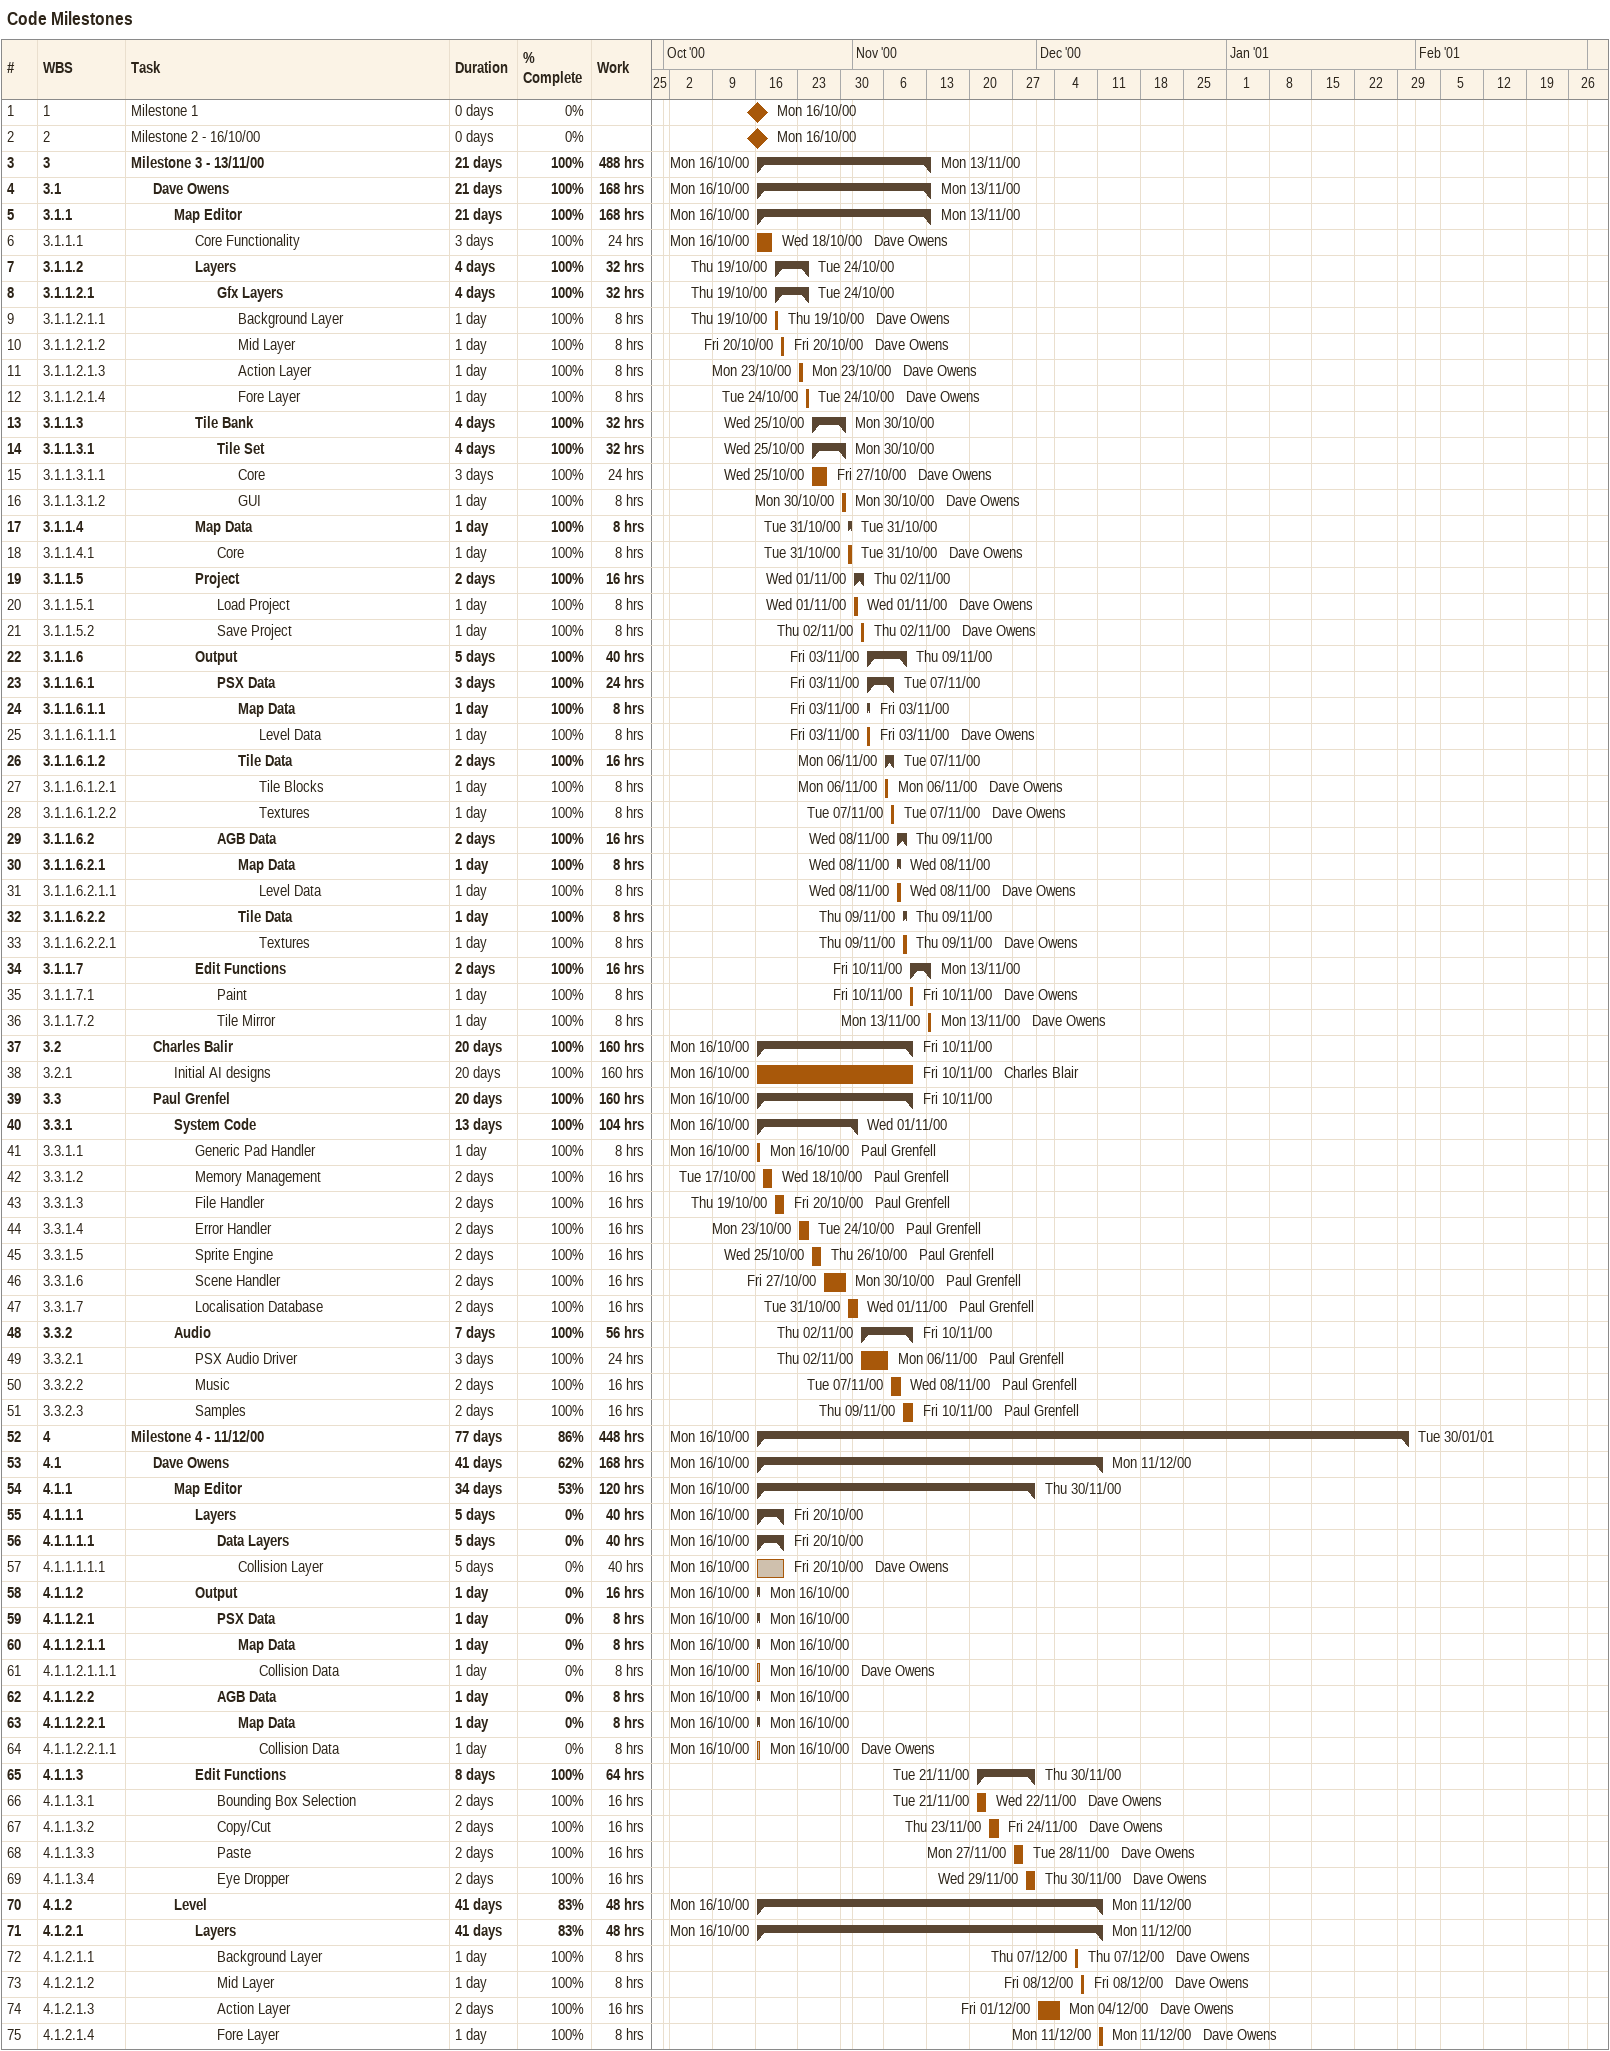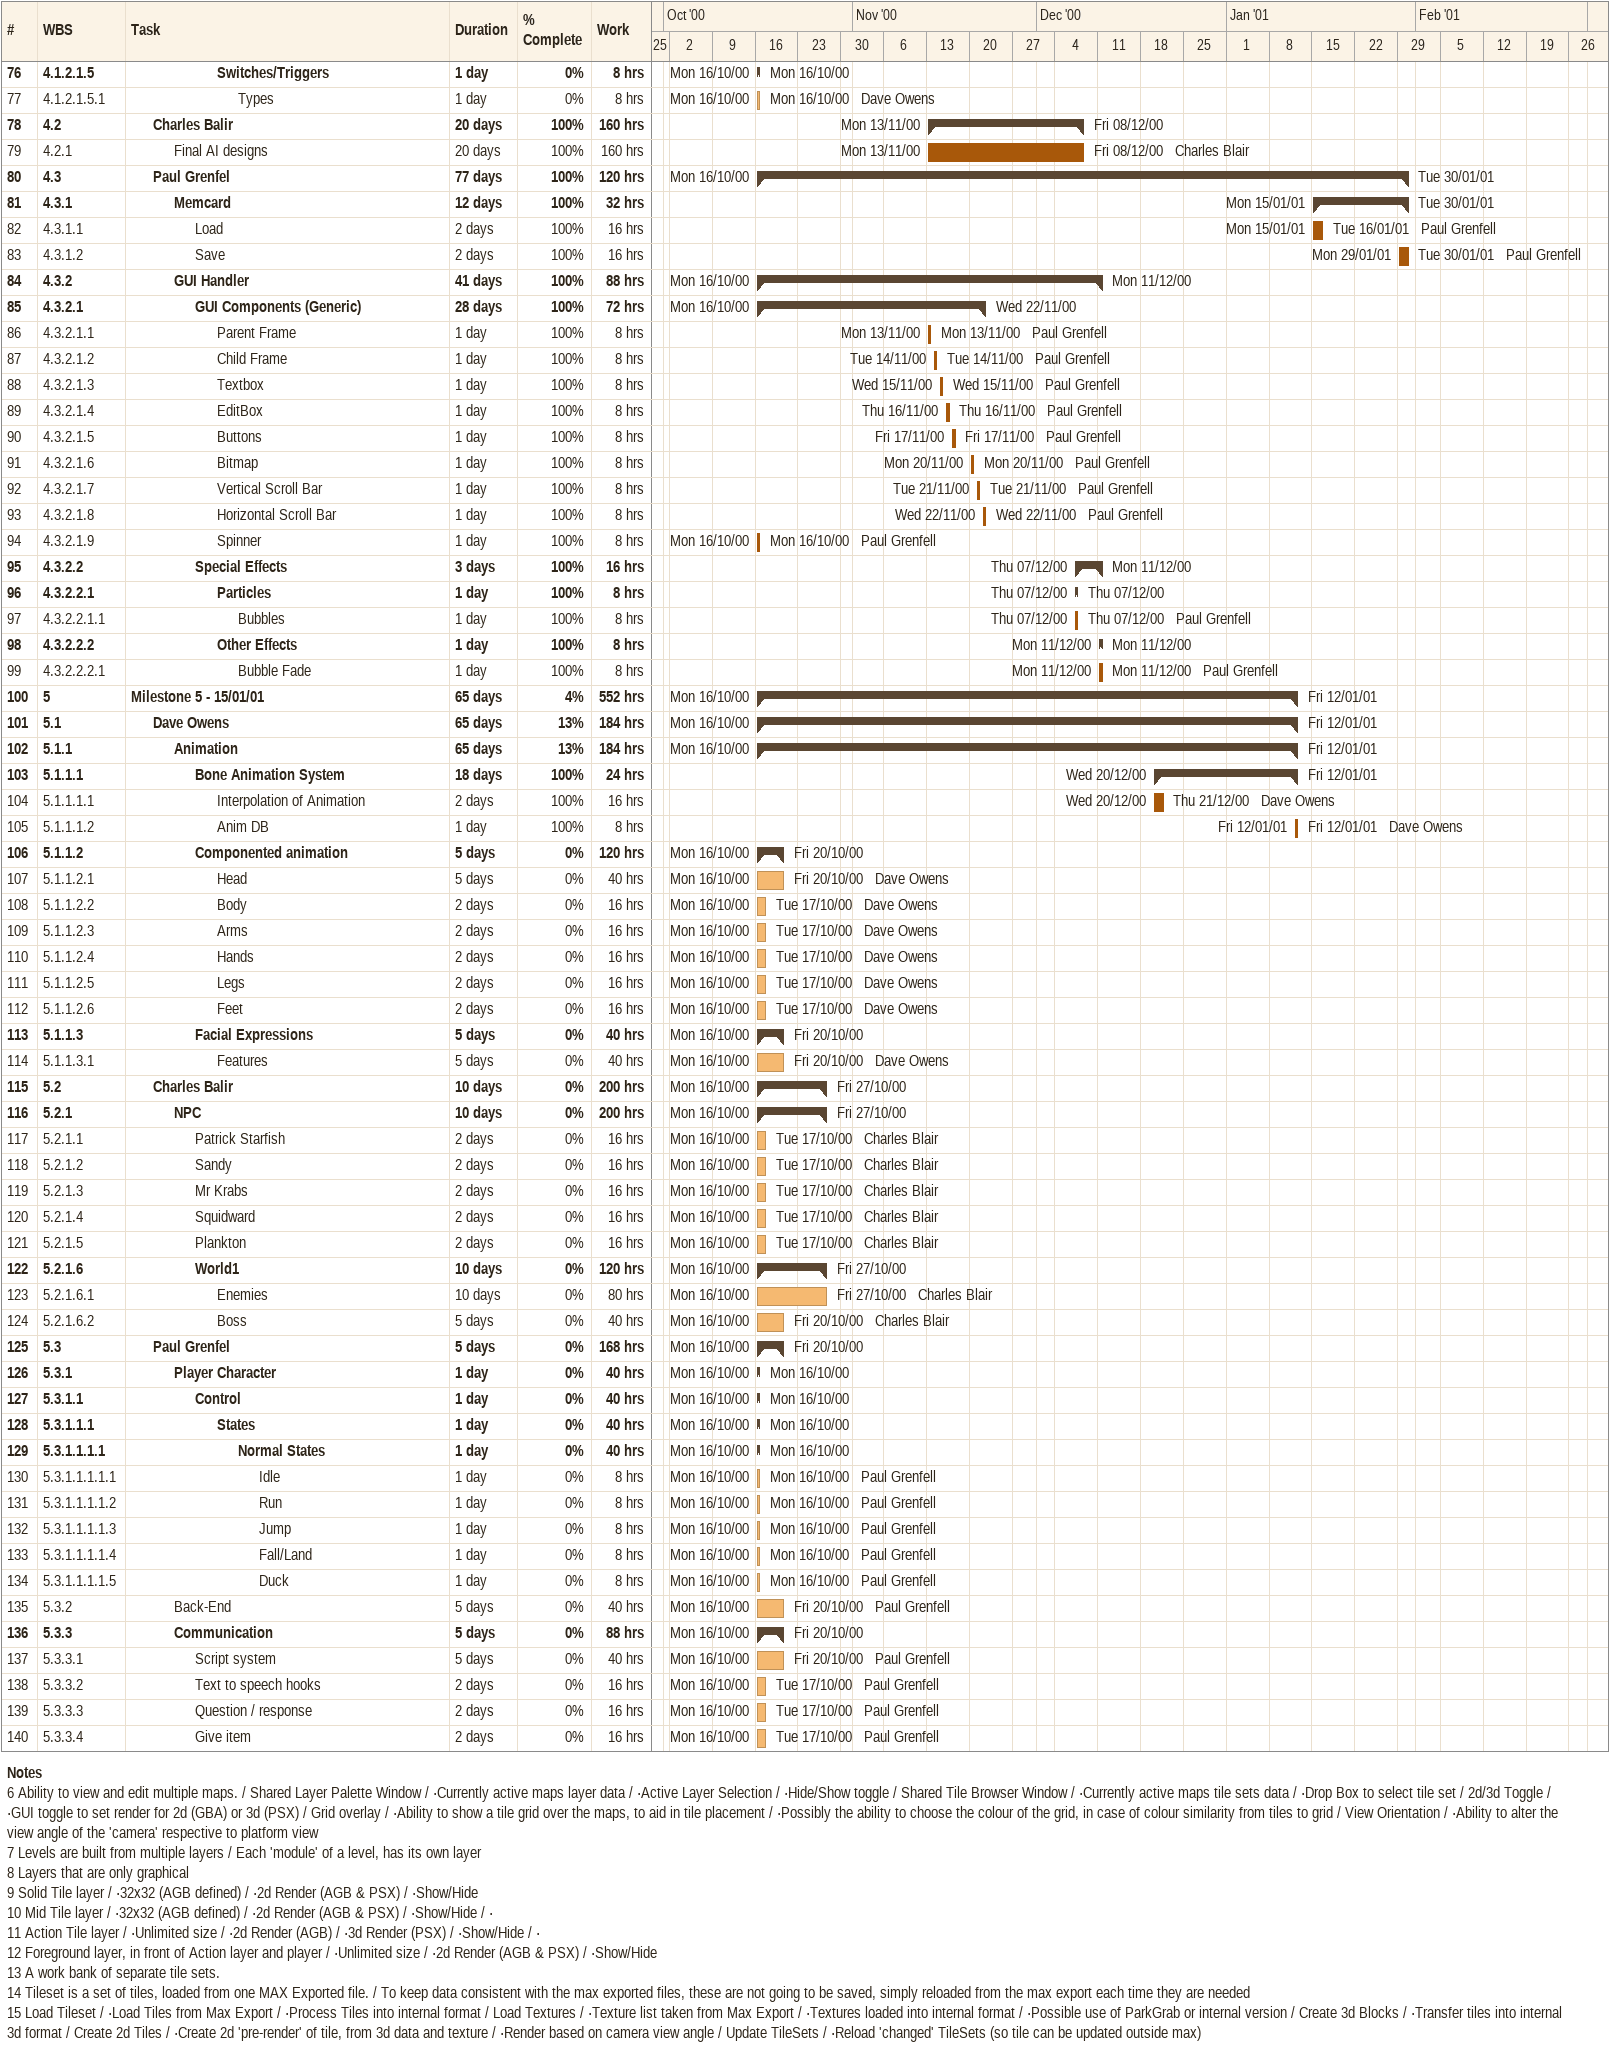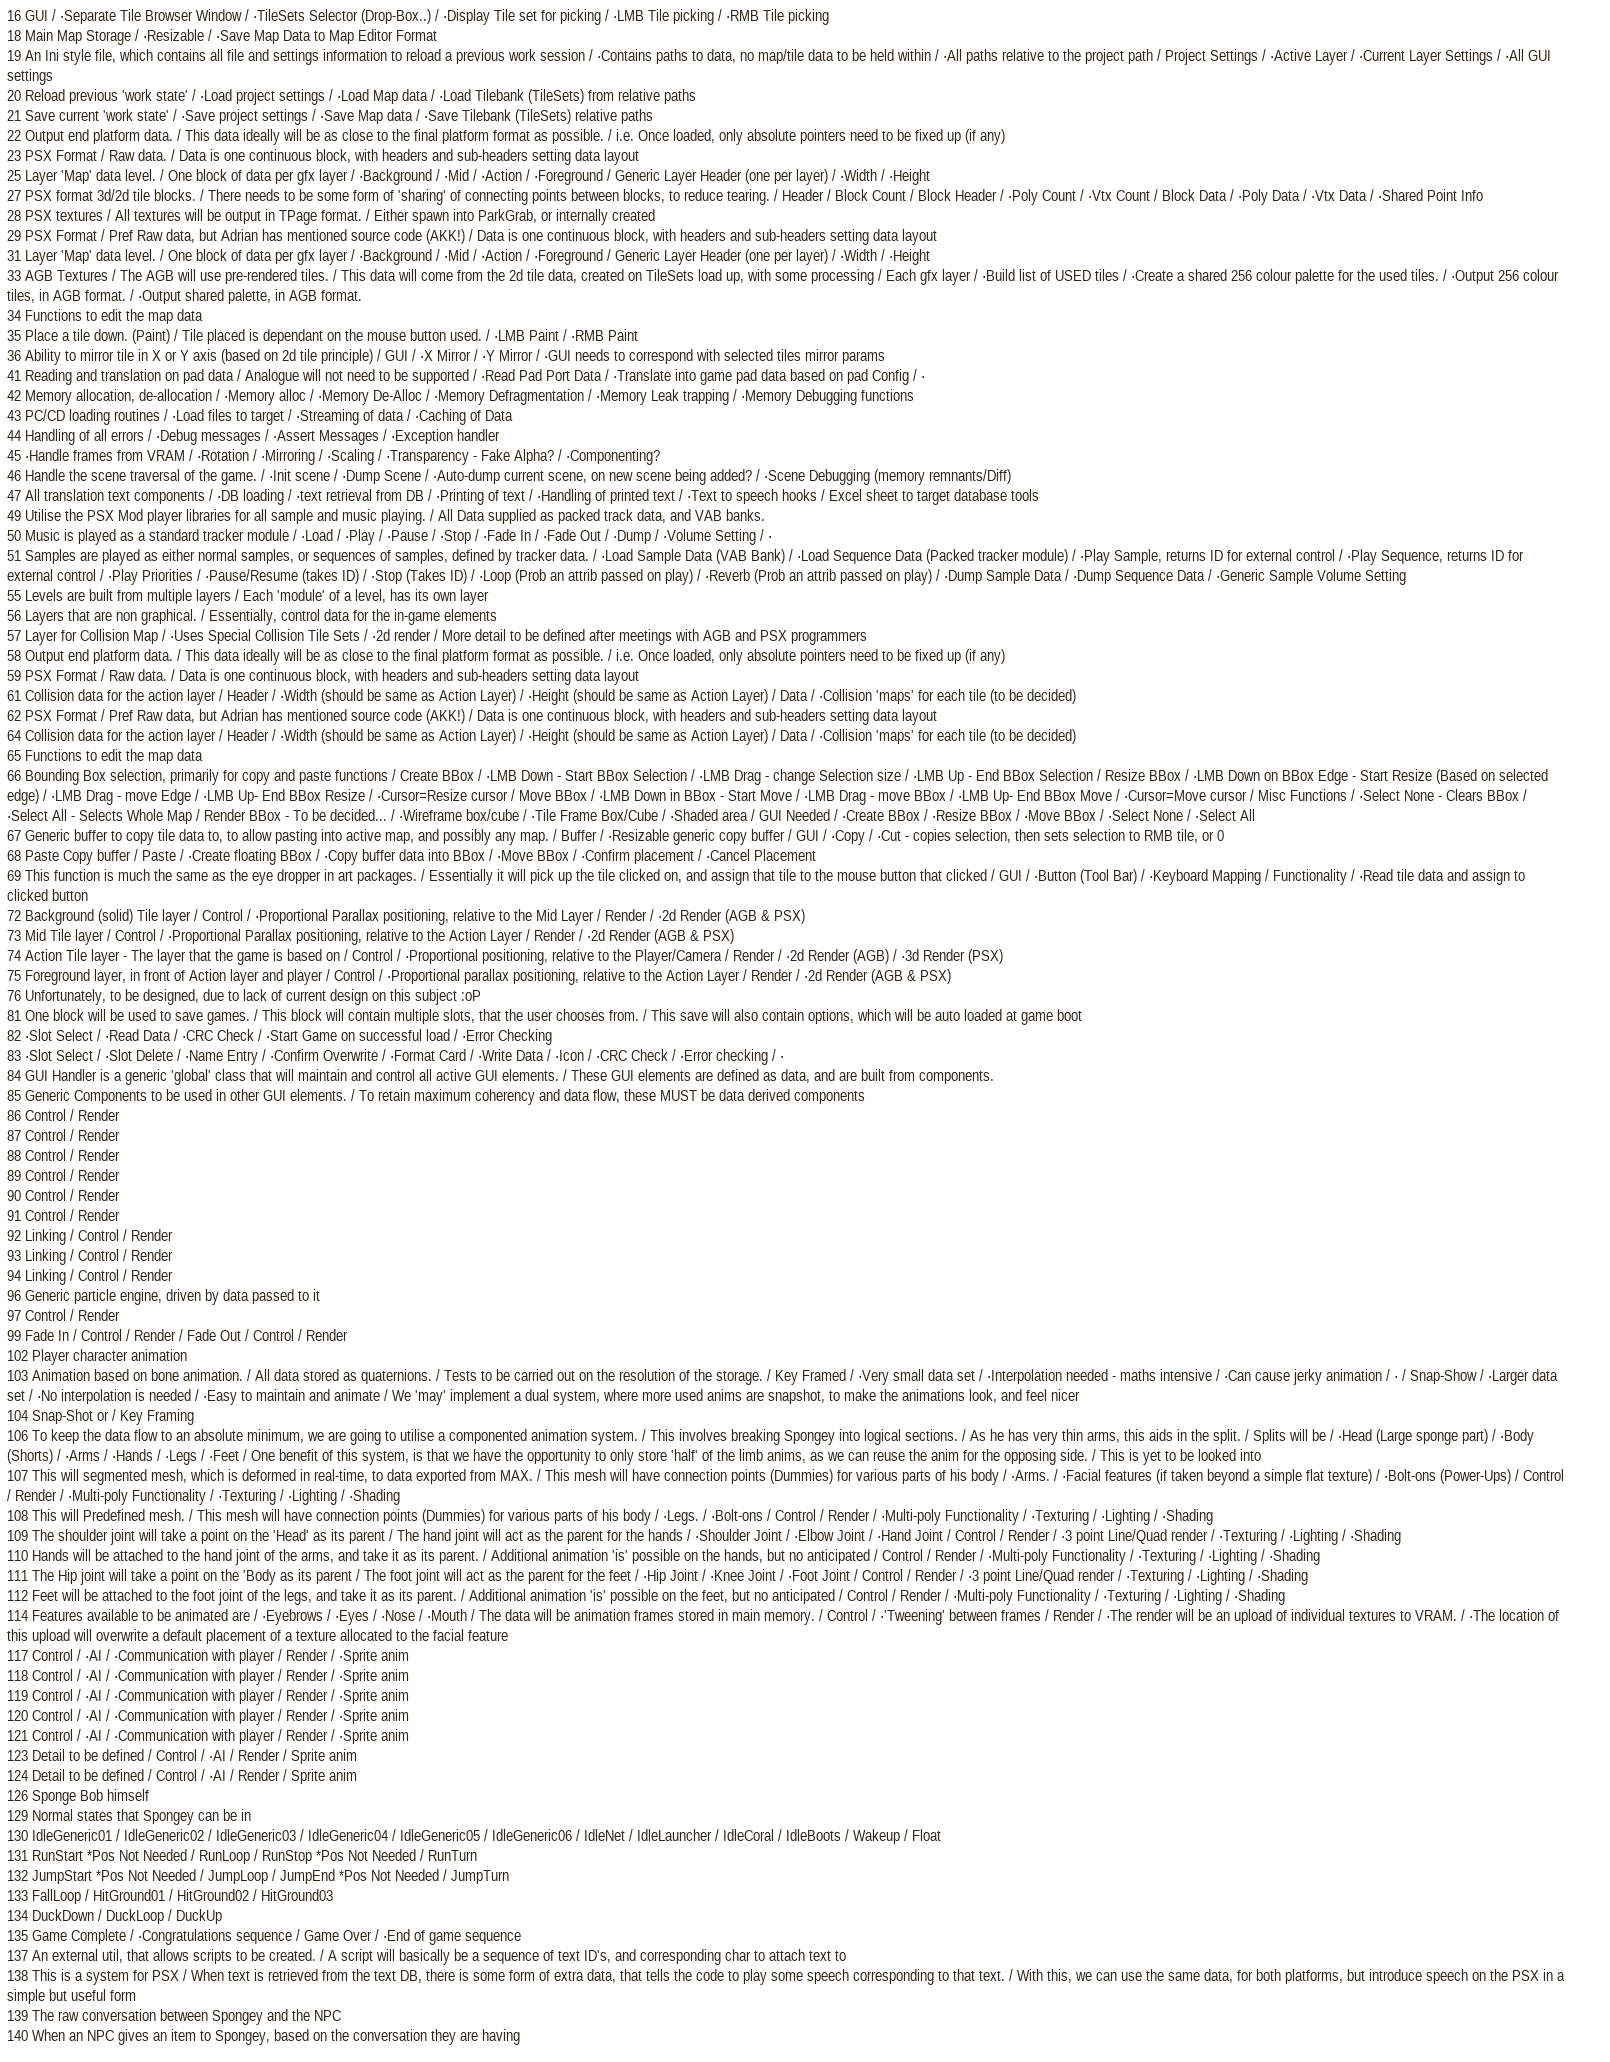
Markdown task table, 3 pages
Code Milestones

| ID | WBS | Task | Duration | Start | Finish | Resources | % complete | Work (h) |
|---|---|---|---|---|---|---|---|---|
| 1 | 1 | Milestone 1 | 0d | 2000-10-16 | 2000-10-16 |  | 0 |  |
| 2 | 2 | Milestone 2 - 16/10/00 | 0d | 2000-10-16 | 2000-10-16 |  | 0 |  |
| 3 | 3 | **Milestone 3 - 13/11/00** | 21d | 2000-10-16 | 2000-11-13 |  | 100 | 488 |
| 4 | 3.1 | **Dave Owens** | 21d | 2000-10-16 | 2000-11-13 |  | 100 | 168 |
| 5 | 3.1.1 | **Map Editor** | 21d | 2000-10-16 | 2000-11-13 |  | 100 | 168 |
| 6 | 3.1.1.1 | Core Functionality | 3d | 2000-10-16 | 2000-10-18 | Dave Owens | 100 | 24 |
| 7 | 3.1.1.2 | **Layers** | 4d | 2000-10-19 | 2000-10-24 |  | 100 | 32 |
| 8 | 3.1.1.2.1 | **Gfx Layers** | 4d | 2000-10-19 | 2000-10-24 |  | 100 | 32 |
| 9 | 3.1.1.2.1.1 | Background Layer | 1d | 2000-10-19 | 2000-10-19 | Dave Owens | 100 | 8 |
| 10 | 3.1.1.2.1.2 | Mid Layer | 1d | 2000-10-20 | 2000-10-20 | Dave Owens | 100 | 8 |
| 11 | 3.1.1.2.1.3 | Action Layer | 1d | 2000-10-23 | 2000-10-23 | Dave Owens | 100 | 8 |
| 12 | 3.1.1.2.1.4 | Fore Layer | 1d | 2000-10-24 | 2000-10-24 | Dave Owens | 100 | 8 |
| 13 | 3.1.1.3 | **Tile Bank** | 4d | 2000-10-25 | 2000-10-30 |  | 100 | 32 |
| 14 | 3.1.1.3.1 | **Tile Set** | 4d | 2000-10-25 | 2000-10-30 |  | 100 | 32 |
| 15 | 3.1.1.3.1.1 | Core | 3d | 2000-10-25 | 2000-10-27 | Dave Owens | 100 | 24 |
| 16 | 3.1.1.3.1.2 | GUI | 1d | 2000-10-30 | 2000-10-30 | Dave Owens | 100 | 8 |
| 17 | 3.1.1.4 | **Map Data** | 1d | 2000-10-31 | 2000-10-31 |  | 100 | 8 |
| 18 | 3.1.1.4.1 | Core | 1d | 2000-10-31 | 2000-10-31 | Dave Owens | 100 | 8 |
| 19 | 3.1.1.5 | **Project** | 2d | 2000-11-01 | 2000-11-02 |  | 100 | 16 |
| 20 | 3.1.1.5.1 | Load Project | 1d | 2000-11-01 | 2000-11-01 | Dave Owens | 100 | 8 |
| 21 | 3.1.1.5.2 | Save Project | 1d | 2000-11-02 | 2000-11-02 | Dave Owens | 100 | 8 |
| 22 | 3.1.1.6 | **Output** | 5d | 2000-11-03 | 2000-11-09 |  | 100 | 40 |
| 23 | 3.1.1.6.1 | **PSX Data** | 3d | 2000-11-03 | 2000-11-07 |  | 100 | 24 |
| 24 | 3.1.1.6.1.1 | **Map Data** | 1d | 2000-11-03 | 2000-11-03 |  | 100 | 8 |
| 25 | 3.1.1.6.1.1.1 | Level Data | 1d | 2000-11-03 | 2000-11-03 | Dave Owens | 100 | 8 |
| 26 | 3.1.1.6.1.2 | **Tile Data** | 2d | 2000-11-06 | 2000-11-07 |  | 100 | 16 |
| 27 | 3.1.1.6.1.2.1 | Tile Blocks | 1d | 2000-11-06 | 2000-11-06 | Dave Owens | 100 | 8 |
| 28 | 3.1.1.6.1.2.2 | Textures | 1d | 2000-11-07 | 2000-11-07 | Dave Owens | 100 | 8 |
| 29 | 3.1.1.6.2 | **AGB Data** | 2d | 2000-11-08 | 2000-11-09 |  | 100 | 16 |
| 30 | 3.1.1.6.2.1 | **Map Data** | 1d | 2000-11-08 | 2000-11-08 |  | 100 | 8 |
| 31 | 3.1.1.6.2.1.1 | Level Data | 1d | 2000-11-08 | 2000-11-08 | Dave Owens | 100 | 8 |
| 32 | 3.1.1.6.2.2 | **Tile Data** | 1d | 2000-11-09 | 2000-11-09 |  | 100 | 8 |
| 33 | 3.1.1.6.2.2.1 | Textures | 1d | 2000-11-09 | 2000-11-09 | Dave Owens | 100 | 8 |
| 34 | 3.1.1.7 | **Edit Functions** | 2d | 2000-11-10 | 2000-11-13 |  | 100 | 16 |
| 35 | 3.1.1.7.1 | Paint | 1d | 2000-11-10 | 2000-11-10 | Dave Owens | 100 | 8 |
| 36 | 3.1.1.7.2 | Tile Mirror | 1d | 2000-11-13 | 2000-11-13 | Dave Owens | 100 | 8 |
| 37 | 3.2 | **Charles Balir** | 20d | 2000-10-16 | 2000-11-10 |  | 100 | 160 |
| 38 | 3.2.1 | Initial AI designs | 20d | 2000-10-16 | 2000-11-10 | Charles Blair | 100 | 160 |
| 39 | 3.3 | **Paul Grenfel** | 20d | 2000-10-16 | 2000-11-10 |  | 100 | 160 |
| 40 | 3.3.1 | **System Code** | 13d | 2000-10-16 | 2000-11-01 |  | 100 | 104 |
| 41 | 3.3.1.1 | Generic Pad Handler | 1d | 2000-10-16 | 2000-10-16 | Paul Grenfell | 100 | 8 |
| 42 | 3.3.1.2 | Memory Management | 2d | 2000-10-17 | 2000-10-18 | Paul Grenfell | 100 | 16 |
| 43 | 3.3.1.3 | File Handler | 2d | 2000-10-19 | 2000-10-20 | Paul Grenfell | 100 | 16 |
| 44 | 3.3.1.4 | Error Handler | 2d | 2000-10-23 | 2000-10-24 | Paul Grenfell | 100 | 16 |
| 45 | 3.3.1.5 | Sprite Engine | 2d | 2000-10-25 | 2000-10-26 | Paul Grenfell | 100 | 16 |
| 46 | 3.3.1.6 | Scene Handler | 2d | 2000-10-27 | 2000-10-30 | Paul Grenfell | 100 | 16 |
| 47 | 3.3.1.7 | Localisation Database | 2d | 2000-10-31 | 2000-11-01 | Paul Grenfell | 100 | 16 |
| 48 | 3.3.2 | **Audio** | 7d | 2000-11-02 | 2000-11-10 |  | 100 | 56 |
| 49 | 3.3.2.1 | PSX Audio Driver | 3d | 2000-11-02 | 2000-11-06 | Paul Grenfell | 100 | 24 |
| 50 | 3.3.2.2 | Music | 2d | 2000-11-07 | 2000-11-08 | Paul Grenfell | 100 | 16 |
| 51 | 3.3.2.3 | Samples | 2d | 2000-11-09 | 2000-11-10 | Paul Grenfell | 100 | 16 |
| 52 | 4 | **Milestone 4 - 11/12/00** | 77d | 2000-10-16 | 2001-01-30 |  | 86 | 448 |
| 53 | 4.1 | **Dave Owens** | 41d | 2000-10-16 | 2000-12-11 |  | 62 | 168 |
| 54 | 4.1.1 | **Map Editor** | 34d | 2000-10-16 | 2000-11-30 |  | 53 | 120 |
| 55 | 4.1.1.1 | **Layers** | 5d | 2000-10-16 | 2000-10-20 |  | 0 | 40 |
| 56 | 4.1.1.1.1 | **Data Layers** | 5d | 2000-10-16 | 2000-10-20 |  | 0 | 40 |
| 57 | 4.1.1.1.1.1 | Collision Layer | 5d | 2000-10-16 | 2000-10-20 | Dave Owens | 0 | 40 |
| 58 | 4.1.1.2 | **Output** | 1d | 2000-10-16 | 2000-10-16 |  | 0 | 16 |
| 59 | 4.1.1.2.1 | **PSX Data** | 1d | 2000-10-16 | 2000-10-16 |  | 0 | 8 |
| 60 | 4.1.1.2.1.1 | **Map Data** | 1d | 2000-10-16 | 2000-10-16 |  | 0 | 8 |
| 61 | 4.1.1.2.1.1.1 | Collision Data | 1d | 2000-10-16 | 2000-10-16 | Dave Owens | 0 | 8 |
| 62 | 4.1.1.2.2 | **AGB Data** | 1d | 2000-10-16 | 2000-10-16 |  | 0 | 8 |
| 63 | 4.1.1.2.2.1 | **Map Data** | 1d | 2000-10-16 | 2000-10-16 |  | 0 | 8 |
| 64 | 4.1.1.2.2.1.1 | Collision Data | 1d | 2000-10-16 | 2000-10-16 | Dave Owens | 0 | 8 |
| 65 | 4.1.1.3 | **Edit Functions** | 8d | 2000-11-21 | 2000-11-30 |  | 100 | 64 |
| 66 | 4.1.1.3.1 | Bounding Box Selection | 2d | 2000-11-21 | 2000-11-22 | Dave Owens | 100 | 16 |
| 67 | 4.1.1.3.2 | Copy/Cut | 2d | 2000-11-23 | 2000-11-24 | Dave Owens | 100 | 16 |
| 68 | 4.1.1.3.3 | Paste | 2d | 2000-11-27 | 2000-11-28 | Dave Owens | 100 | 16 |
| 69 | 4.1.1.3.4 | Eye Dropper | 2d | 2000-11-29 | 2000-11-30 | Dave Owens | 100 | 16 |
| 70 | 4.1.2 | **Level** | 41d | 2000-10-16 | 2000-12-11 |  | 83 | 48 |
| 71 | 4.1.2.1 | **Layers** | 41d | 2000-10-16 | 2000-12-11 |  | 83 | 48 |
| 72 | 4.1.2.1.1 | Background Layer | 1d | 2000-12-07 | 2000-12-07 | Dave Owens | 100 | 8 |
| 73 | 4.1.2.1.2 | Mid Layer | 1d | 2000-12-08 | 2000-12-08 | Dave Owens | 100 | 8 |
| 74 | 4.1.2.1.3 | Action Layer | 2d | 2000-12-01 | 2000-12-04 | Dave Owens | 100 | 16 |
| 75 | 4.1.2.1.4 | Fore Layer | 1d | 2000-12-11 | 2000-12-11 | Dave Owens | 100 | 8 |
| 76 | 4.1.2.1.5 | **Switches/Triggers** | 1d | 2000-10-16 | 2000-10-16 |  | 0 | 8 |
| 77 | 4.1.2.1.5.1 | Types | 1d | 2000-10-16 | 2000-10-16 | Dave Owens | 0 | 8 |
| 78 | 4.2 | **Charles Balir** | 20d | 2000-11-13 | 2000-12-08 |  | 100 | 160 |
| 79 | 4.2.1 | Final AI designs | 20d | 2000-11-13 | 2000-12-08 | Charles Blair | 100 | 160 |
| 80 | 4.3 | **Paul Grenfel** | 77d | 2000-10-16 | 2001-01-30 |  | 100 | 120 |
| 81 | 4.3.1 | **Memcard** | 12d | 2001-01-15 | 2001-01-30 |  | 100 | 32 |
| 82 | 4.3.1.1 | Load | 2d | 2001-01-15 | 2001-01-16 | Paul Grenfell | 100 | 16 |
| 83 | 4.3.1.2 | Save | 2d | 2001-01-29 | 2001-01-30 | Paul Grenfell | 100 | 16 |
| 84 | 4.3.2 | **GUI Handler** | 41d | 2000-10-16 | 2000-12-11 |  | 100 | 88 |
| 85 | 4.3.2.1 | **GUI Components (Generic)** | 28d | 2000-10-16 | 2000-11-22 |  | 100 | 72 |
| 86 | 4.3.2.1.1 | Parent Frame | 1d | 2000-11-13 | 2000-11-13 | Paul Grenfell | 100 | 8 |
| 87 | 4.3.2.1.2 | Child Frame | 1d | 2000-11-14 | 2000-11-14 | Paul Grenfell | 100 | 8 |
| 88 | 4.3.2.1.3 | Textbox | 1d | 2000-11-15 | 2000-11-15 | Paul Grenfell | 100 | 8 |
| 89 | 4.3.2.1.4 | EditBox | 1d | 2000-11-16 | 2000-11-16 | Paul Grenfell | 100 | 8 |
| 90 | 4.3.2.1.5 | Buttons | 1d | 2000-11-17 | 2000-11-17 | Paul Grenfell | 100 | 8 |
| 91 | 4.3.2.1.6 | Bitmap | 1d | 2000-11-20 | 2000-11-20 | Paul Grenfell | 100 | 8 |
| 92 | 4.3.2.1.7 | Vertical Scroll Bar | 1d | 2000-11-21 | 2000-11-21 | Paul Grenfell | 100 | 8 |
| 93 | 4.3.2.1.8 | Horizontal Scroll Bar | 1d | 2000-11-22 | 2000-11-22 | Paul Grenfell | 100 | 8 |
| 94 | 4.3.2.1.9 | Spinner | 1d | 2000-10-16 | 2000-10-16 | Paul Grenfell | 100 | 8 |
| 95 | 4.3.2.2 | **Special Effects** | 3d | 2000-12-07 | 2000-12-11 |  | 100 | 16 |
| 96 | 4.3.2.2.1 | **Particles** | 1d | 2000-12-07 | 2000-12-07 |  | 100 | 8 |
| 97 | 4.3.2.2.1.1 | Bubbles | 1d | 2000-12-07 | 2000-12-07 | Paul Grenfell | 100 | 8 |
| 98 | 4.3.2.2.2 | **Other Effects** | 1d | 2000-12-11 | 2000-12-11 |  | 100 | 8 |
| 99 | 4.3.2.2.2.1 | Bubble Fade | 1d | 2000-12-11 | 2000-12-11 | Paul Grenfell | 100 | 8 |
| 100 | 5 | **Milestone 5 - 15/01/01** | 65d | 2000-10-16 | 2001-01-12 |  | 4 | 552 |
| 101 | 5.1 | **Dave Owens** | 65d | 2000-10-16 | 2001-01-12 |  | 13 | 184 |
| 102 | 5.1.1 | **Animation** | 65d | 2000-10-16 | 2001-01-12 |  | 13 | 184 |
| 103 | 5.1.1.1 | **Bone Animation System** | 18d | 2000-12-20 | 2001-01-12 |  | 100 | 24 |
| 104 | 5.1.1.1.1 | Interpolation of Animation | 2d | 2000-12-20 | 2000-12-21 | Dave Owens | 100 | 16 |
| 105 | 5.1.1.1.2 | Anim DB | 1d | 2001-01-12 | 2001-01-12 | Dave Owens | 100 | 8 |
| 106 | 5.1.1.2 | **Componented animation** | 5d | 2000-10-16 | 2000-10-20 |  | 0 | 120 |
| 107 | 5.1.1.2.1 | Head | 5d | 2000-10-16 | 2000-10-20 | Dave Owens | 0 | 40 |
| 108 | 5.1.1.2.2 | Body | 2d | 2000-10-16 | 2000-10-17 | Dave Owens | 0 | 16 |
| 109 | 5.1.1.2.3 | Arms | 2d | 2000-10-16 | 2000-10-17 | Dave Owens | 0 | 16 |
| 110 | 5.1.1.2.4 | Hands | 2d | 2000-10-16 | 2000-10-17 | Dave Owens | 0 | 16 |
| 111 | 5.1.1.2.5 | Legs | 2d | 2000-10-16 | 2000-10-17 | Dave Owens | 0 | 16 |
| 112 | 5.1.1.2.6 | Feet | 2d | 2000-10-16 | 2000-10-17 | Dave Owens | 0 | 16 |
| 113 | 5.1.1.3 | **Facial Expressions** | 5d | 2000-10-16 | 2000-10-20 |  | 0 | 40 |
| 114 | 5.1.1.3.1 | Features | 5d | 2000-10-16 | 2000-10-20 | Dave Owens | 0 | 40 |
| 115 | 5.2 | **Charles Balir** | 10d | 2000-10-16 | 2000-10-27 |  | 0 | 200 |
| 116 | 5.2.1 | **NPC** | 10d | 2000-10-16 | 2000-10-27 |  | 0 | 200 |
| 117 | 5.2.1.1 | Patrick Starfish | 2d | 2000-10-16 | 2000-10-17 | Charles Blair | 0 | 16 |
| 118 | 5.2.1.2 | Sandy | 2d | 2000-10-16 | 2000-10-17 | Charles Blair | 0 | 16 |
| 119 | 5.2.1.3 | Mr Krabs | 2d | 2000-10-16 | 2000-10-17 | Charles Blair | 0 | 16 |
| 120 | 5.2.1.4 | Squidward | 2d | 2000-10-16 | 2000-10-17 | Charles Blair | 0 | 16 |
| 121 | 5.2.1.5 | Plankton | 2d | 2000-10-16 | 2000-10-17 | Charles Blair | 0 | 16 |
| 122 | 5.2.1.6 | **World1** | 10d | 2000-10-16 | 2000-10-27 |  | 0 | 120 |
| 123 | 5.2.1.6.1 | Enemies | 10d | 2000-10-16 | 2000-10-27 | Charles Blair | 0 | 80 |
| 124 | 5.2.1.6.2 | Boss | 5d | 2000-10-16 | 2000-10-20 | Charles Blair | 0 | 40 |
| 125 | 5.3 | **Paul Grenfel** | 5d | 2000-10-16 | 2000-10-20 |  | 0 | 168 |
| 126 | 5.3.1 | **Player Character** | 1d | 2000-10-16 | 2000-10-16 |  | 0 | 40 |
| 127 | 5.3.1.1 | **Control** | 1d | 2000-10-16 | 2000-10-16 |  | 0 | 40 |
| 128 | 5.3.1.1.1 | **States** | 1d | 2000-10-16 | 2000-10-16 |  | 0 | 40 |
| 129 | 5.3.1.1.1.1 | **Normal States** | 1d | 2000-10-16 | 2000-10-16 |  | 0 | 40 |
| 130 | 5.3.1.1.1.1.1 | Idle | 1d | 2000-10-16 | 2000-10-16 | Paul Grenfell | 0 | 8 |
| 131 | 5.3.1.1.1.1.2 | Run | 1d | 2000-10-16 | 2000-10-16 | Paul Grenfell | 0 | 8 |
| 132 | 5.3.1.1.1.1.3 | Jump | 1d | 2000-10-16 | 2000-10-16 | Paul Grenfell | 0 | 8 |
| 133 | 5.3.1.1.1.1.4 | Fall/Land | 1d | 2000-10-16 | 2000-10-16 | Paul Grenfell | 0 | 8 |
| 134 | 5.3.1.1.1.1.5 | Duck | 1d | 2000-10-16 | 2000-10-16 | Paul Grenfell | 0 | 8 |
| 135 | 5.3.2 | Back-End | 5d | 2000-10-16 | 2000-10-20 | Paul Grenfell | 0 | 40 |
| 136 | 5.3.3 | **Communication** | 5d | 2000-10-16 | 2000-10-20 |  | 0 | 88 |
| 137 | 5.3.3.1 | Script system | 5d | 2000-10-16 | 2000-10-20 | Paul Grenfell | 0 | 40 |
| 138 | 5.3.3.2 | Text to speech hooks | 2d | 2000-10-16 | 2000-10-17 | Paul Grenfell | 0 | 16 |
| 139 | 5.3.3.3 | Question / response | 2d | 2000-10-16 | 2000-10-17 | Paul Grenfell | 0 | 16 |
| 140 | 5.3.3.4 | Give item | 2d | 2000-10-16 | 2000-10-17 | Paul Grenfell | 0 | 16 |

Notes
- 6: Ability to view and edit multiple maps. / Shared Layer Palette Window / ·Currently active maps layer data / ·Active Layer Selection / ·Hide/Show toggle / Shared Tile Browser Window / ·Currently active maps tile sets data / ·Drop Box to select tile set / 2d/3d Toggle / ·GUI toggle to set render for 2d (GBA) or 3d (PSX) / Grid overlay / ·Ability to show a tile grid over the maps, to aid in tile placement / ·Possibly the ability to choose the colour of the grid, in case of colour similarity from tiles to grid / View Orientation / ·Ability to alter the view angle of the 'camera' respective to platform view
- 7: Levels are built from multiple layers / Each 'module' of a level, has its own layer
- 8: Layers that are only graphical
- 9: Solid Tile layer / ·32x32 (AGB defined) / ·2d Render (AGB & PSX) / ·Show/Hide
- 10: Mid Tile layer / ·32x32 (AGB defined) / ·2d Render (AGB & PSX) / ·Show/Hide / ·
- 11: Action Tile layer / ·Unlimited size / ·2d Render (AGB) / ·3d Render (PSX) / ·Show/Hide / ·
- 12: Foreground layer, in front of Action layer and player / ·Unlimited size / ·2d Render (AGB & PSX) / ·Show/Hide
- 13: A work bank of separate tile sets.
- 14: Tileset is a set of tiles, loaded from one MAX Exported file. / To keep data consistent with the max exported files, these are not going to be saved, simply reloaded from the max export each time they are needed
- 15: Load Tileset / ·Load Tiles from Max Export / ·Process Tiles into internal format / Load Textures / ·Texture list taken from Max Export / ·Textures loaded into internal format / ·Possible use of ParkGrab or internal version / Create 3d Blocks / ·Transfer tiles into internal 3d format / Create 2d Tiles / ·Create 2d 'pre-render' of tile, from 3d data and texture / ·Render based on camera view angle / Update TileSets / ·Reload 'changed' TileSets (so tile can be updated outside max)
- 16: GUI / ·Separate Tile Browser Window / ·TileSets Selector (Drop-Box..) / ·Display Tile set for picking / ·LMB Tile picking / ·RMB Tile picking
- 18: Main Map Storage / ·Resizable / ·Save Map Data to Map Editor Format
- 19: An Ini style file, which contains all file and settings information to reload a previous work session / ·Contains paths to data, no map/tile data to be held within / ·All paths relative to the project path / Project Settings / ·Active Layer / ·Current Layer Settings / ·All GUI settings
- 20: Reload previous 'work state' / ·Load project settings / ·Load Map data / ·Load Tilebank (TileSets) from relative paths
- 21: Save current 'work state' / ·Save project settings / ·Save Map data / ·Save Tilebank (TileSets) relative paths
- 22: Output end platform data. / This data ideally will be as close to the final platform format as possible. / i.e. Once loaded, only absolute pointers need to be fixed up (if any)
- 23: PSX Format / Raw data. / Data is one continuous block, with headers and sub-headers setting data layout
- 25: Layer 'Map' data level. / One block of data per gfx layer / ·Background / ·Mid / ·Action / ·Foreground / Generic Layer Header (one per layer) / ·Width / ·Height
- 27: PSX format 3d/2d tile blocks. / There needs to be some form of 'sharing' of connecting points between blocks, to reduce tearing. / Header / Block Count / Block Header / ·Poly Count / ·Vtx Count / Block Data / ·Poly Data / ·Vtx Data / ·Shared Point Info
- 28: PSX textures / All textures will be output in TPage format. / Either spawn into ParkGrab, or internally created
- 29: PSX Format / Pref Raw data, but Adrian has mentioned source code (AKK!) / Data is one continuous block, with headers and sub-headers setting data layout
- 31: Layer 'Map' data level. / One block of data per gfx layer / ·Background / ·Mid / ·Action / ·Foreground / Generic Layer Header (one per layer) / ·Width / ·Height
- 33: AGB Textures / The AGB will use pre-rendered tiles. / This data will come from the 2d tile data, created on TileSets load up, with some processing / Each gfx layer / ·Build list of USED tiles / ·Create a shared 256 colour palette for the used tiles. / ·Output 256 colour tiles, in AGB format. / ·Output shared palette, in AGB format.
- 34: Functions to edit the map data
- 35: Place a tile down. (Paint) / Tile placed is dependant on the mouse button used. / ·LMB Paint / ·RMB Paint
- 36: Ability to mirror tile in X or Y axis (based on 2d tile principle) / GUI / ·X Mirror / ·Y Mirror / ·GUI needs to correspond with selected tiles mirror params
- 41: Reading and translation on pad data / Analogue will not need to be supported / ·Read Pad Port Data / ·Translate into game pad data based on pad Config / ·
- 42: Memory allocation, de-allocation / ·Memory alloc / ·Memory De-Alloc / ·Memory Defragmentation / ·Memory Leak trapping / ·Memory Debugging functions
- 43: PC/CD loading routines / ·Load files to target / ·Streaming of data / ·Caching of Data
- 44: Handling of all errors / ·Debug messages / ·Assert Messages / ·Exception handler
- 45: ·Handle frames from VRAM / ·Rotation / ·Mirroring / ·Scaling / ·Transparency - Fake Alpha? / ·Componenting?
- 46: Handle the scene traversal of the game. / ·Init scene / ·Dump Scene / ·Auto-dump current scene, on new scene being added? / ·Scene Debugging (memory remnants/Diff)
- 47: All translation text components / ·DB loading / ·text retrieval from DB / ·Printing of text / ·Handling of printed text / ·Text to speech hooks / Excel sheet to target database tools
- 49: Utilise the PSX Mod player libraries for all sample and music playing. / All Data supplied as packed track data, and VAB banks.
- 50: Music is played as a standard tracker module / ·Load / ·Play / ·Pause / ·Stop / ·Fade In / ·Fade Out / ·Dump / ·Volume Setting / ·
- 51: Samples are played as either normal samples, or sequences of samples, defined by tracker data. / ·Load Sample Data (VAB Bank) / ·Load Sequence Data (Packed tracker module) / ·Play Sample, returns ID for external control / ·Play Sequence, returns ID for external control / ·Play Priorities / ·Pause/Resume (takes ID) / ·Stop (Takes ID) / ·Loop (Prob an attrib passed on play) / ·Reverb (Prob an attrib passed on play) / ·Dump Sample Data / ·Dump Sequence Data / ·Generic Sample Volume Setting
- 55: Levels are built from multiple layers / Each 'module' of a level, has its own layer
- 56: Layers that are non graphical. / Essentially, control data for the in-game elements
- 57: Layer for Collision Map / ·Uses Special Collision Tile Sets / ·2d render / More detail to be defined after meetings with AGB and PSX programmers
- 58: Output end platform data. / This data ideally will be as close to the final platform format as possible. / i.e. Once loaded, only absolute pointers need to be fixed up (if any)
- 59: PSX Format / Raw data. / Data is one continuous block, with headers and sub-headers setting data layout
- 61: Collision data for the action layer / Header / ·Width (should be same as Action Layer) / ·Height (should be same as Action Layer) / Data / ·Collision 'maps' for each tile (to be decided)
- 62: PSX Format / Pref Raw data, but Adrian has mentioned source code (AKK!) / Data is one continuous block, with headers and sub-headers setting data layout
- 64: Collision data for the action layer / Header / ·Width (should be same as Action Layer) / ·Height (should be same as Action Layer) / Data / ·Collision 'maps' for each tile (to be decided)
- 65: Functions to edit the map data
- 66: Bounding Box selection, primarily for copy and paste functions / Create BBox / ·LMB Down - Start BBox Selection / ·LMB Drag - change Selection size / ·LMB Up - End BBox Selection / Resize BBox / ·LMB Down on BBox Edge - Start Resize (Based on selected edge) / ·LMB Drag - move Edge / ·LMB Up- End BBox Resize / ·Cursor=Resize cursor / Move BBox / ·LMB Down in BBox - Start Move / ·LMB Drag - move BBox / ·LMB Up- End BBox Move / ·Cursor=Move cursor / Misc Functions / ·Select None - Clears BBox / ·Select All - Selects Whole Map / Render BBox - To be decided... / ·Wireframe box/cube / ·Tile Frame Box/Cube / ·Shaded area / GUI Needed / ·Create BBox / ·Resize BBox / ·Move BBox / ·Select None / ·Select All
- 67: Generic buffer to copy tile data to, to allow pasting into active map, and possibly any map. / Buffer / ·Resizable generic copy buffer / GUI / ·Copy / ·Cut - copies selection, then sets selection to RMB tile, or 0
- 68: Paste Copy buffer / Paste / ·Create floating BBox / ·Copy buffer data into BBox / ·Move BBox / ·Confirm placement / ·Cancel Placement
- 69: This function is much the same as the eye dropper in art packages. / Essentially it will pick up the tile clicked on, and assign that tile to the mouse button that clicked / GUI / ·Button (Tool Bar) / ·Keyboard Mapping / Functionality / ·Read tile data and assign to clicked button
- 72: Background (solid) Tile layer / Control / ·Proportional Parallax positioning, relative to the Mid Layer / Render / ·2d Render (AGB & PSX)
- 73: Mid Tile layer / Control / ·Proportional Parallax positioning, relative to the Action Layer / Render / ·2d Render (AGB & PSX)
- 74: Action Tile layer - The layer that the game is based on / Control / ·Proportional positioning, relative to the Player/Camera / Render / ·2d Render (AGB) / ·3d Render (PSX)
- 75: Foreground layer, in front of Action layer and player / Control / ·Proportional parallax positioning, relative to the Action Layer / Render / ·2d Render (AGB & PSX)
- 76: Unfortunately, to be designed, due to lack of current design on this subject :oP
- 81: One block will be used to save games. / This block will contain multiple slots, that the user chooses from. / This save will also contain options, which will be auto loaded at game boot
- 82: ·Slot Select / ·Read Data / ·CRC Check / ·Start Game on successful load / ·Error Checking
- 83: ·Slot Select / ·Slot Delete / ·Name Entry / ·Confirm Overwrite / ·Format Card / ·Write Data / ·Icon / ·CRC Check / ·Error checking / ·
- 84: GUI Handler is a generic 'global' class that will maintain and control all active GUI elements. / These GUI elements are defined as data, and are built from components.
- 85: Generic Components to be used in other GUI elements. / To retain maximum coherency and data flow, these MUST be data derived components
- 86: Control / Render
- 87: Control / Render
- 88: Control / Render
- 89: Control / Render
- 90: Control / Render
- 91: Control / Render
- 92: Linking / Control / Render
- 93: Linking / Control / Render
- 94: Linking / Control / Render
- 96: Generic particle engine, driven by data passed to it
- 97: Control / Render
- 99: Fade In / Control / Render / Fade Out / Control / Render
- 102: Player character animation
- 103: Animation based on bone animation. / All data stored as quaternions. / Tests to be carried out on the resolution of the storage. / Key Framed / ·Very small data set / ·Interpolation needed - maths intensive / ·Can cause jerky animation / · / Snap-Show / ·Larger data set / ·No interpolation is needed / ·Easy to maintain and animate / We 'may' implement a dual system, where more used anims are snapshot, to make the animations look, and feel nicer
- 104: Snap-Shot or / Key Framing
- 106: To keep the data flow to an absolute minimum, we are going to utilise a componented animation system. / This involves breaking Spongey into logical sections. / As he has very thin arms, this aids in the split. / Splits will be / ·Head (Large sponge part) / ·Body (Shorts) / ·Arms / ·Hands / ·Legs / ·Feet / One benefit of this system, is that we have the opportunity to only store 'half' of the limb anims, as we can reuse the anim for the opposing side. / This is yet to be looked into
- 107: This will segmented mesh, which is deformed in real-time, to data exported from MAX. / This mesh will have connection points (Dummies) for various parts of his body / ·Arms. / ·Facial features (if taken beyond a simple flat texture) / ·Bolt-ons (Power-Ups) / Control / Render / ·Multi-poly Functionality / ·Texturing / ·Lighting / ·Shading
- 108: This will Predefined mesh. / This mesh will have connection points (Dummies) for various parts of his body / ·Legs. / ·Bolt-ons / Control / Render / ·Multi-poly Functionality / ·Texturing / ·Lighting / ·Shading
- 109: The shoulder joint will take a point on the 'Head' as its parent / The hand joint will act as the parent for the hands / ·Shoulder Joint / ·Elbow Joint / ·Hand Joint / Control / Render / ·3 point Line/Quad render / ·Texturing / ·Lighting / ·Shading
- 110: Hands will be attached to the hand joint of the arms, and take it as its parent. / Additional animation 'is' possible on the hands, but no anticipated / Control / Render / ·Multi-poly Functionality / ·Texturing / ·Lighting / ·Shading
- 111: The Hip joint will take a point on the 'Body as its parent / The foot joint will act as the parent for the feet / ·Hip Joint / ·Knee Joint / ·Foot Joint / Control / Render / ·3 point Line/Quad render / ·Texturing / ·Lighting / ·Shading
- 112: Feet will be attached to the foot joint of the legs, and take it as its parent. / Additional animation 'is' possible on the feet, but no anticipated / Control / Render / ·Multi-poly Functionality / ·Texturing / ·Lighting / ·Shading
- 114: Features available to be animated are / ·Eyebrows / ·Eyes / ·Nose / ·Mouth / The data will be animation frames stored in main memory. / Control / ·'Tweening' between frames / Render / ·The render will be an upload of individual textures to VRAM. / ·The location of this upload will overwrite a default placement of a texture allocated to the facial feature
- 117: Control / ·AI / ·Communication with player / Render / ·Sprite anim
- 118: Control / ·AI / ·Communication with player / Render / ·Sprite anim
- 119: Control / ·AI / ·Communication with player / Render / ·Sprite anim
- 120: Control / ·AI / ·Communication with player / Render / ·Sprite anim
- 121: Control / ·AI / ·Communication with player / Render / ·Sprite anim
- 123: Detail to be defined / Control / ·AI / Render / Sprite anim
- 124: Detail to be defined / Control / ·AI / Render / Sprite anim
- 126: Sponge Bob himself
- 129: Normal states that Spongey can be in
- 130: IdleGeneric01 / IdleGeneric02 / IdleGeneric03 / IdleGeneric04 / IdleGeneric05 / IdleGeneric06 / IdleNet / IdleLauncher / IdleCoral / IdleBoots / Wakeup / Float
- 131: RunStart *Pos Not Needed / RunLoop / RunStop *Pos Not Needed / RunTurn
- 132: JumpStart *Pos Not Needed / JumpLoop / JumpEnd *Pos Not Needed / JumpTurn
- 133: FallLoop / HitGround01 / HitGround02 / HitGround03
- 134: DuckDown / DuckLoop / DuckUp
- 135: Game Complete / ·Congratulations sequence / Game Over / ·End of game sequence
- 137: An external util, that allows scripts to be created. / A script will basically be a sequence of text ID's, and corresponding char to attach text to
- 138: This is a system for PSX / When text is retrieved from the text DB, there is some form of extra data, that tells the code to play some speech corresponding to that text. / With this, we can use the same data, for both platforms, but introduce speech on the PSX in a simple but useful form
- 139: The raw conversation between Spongey and the NPC
- 140: When an NPC gives an item to Spongey, based on the conversation they are having
